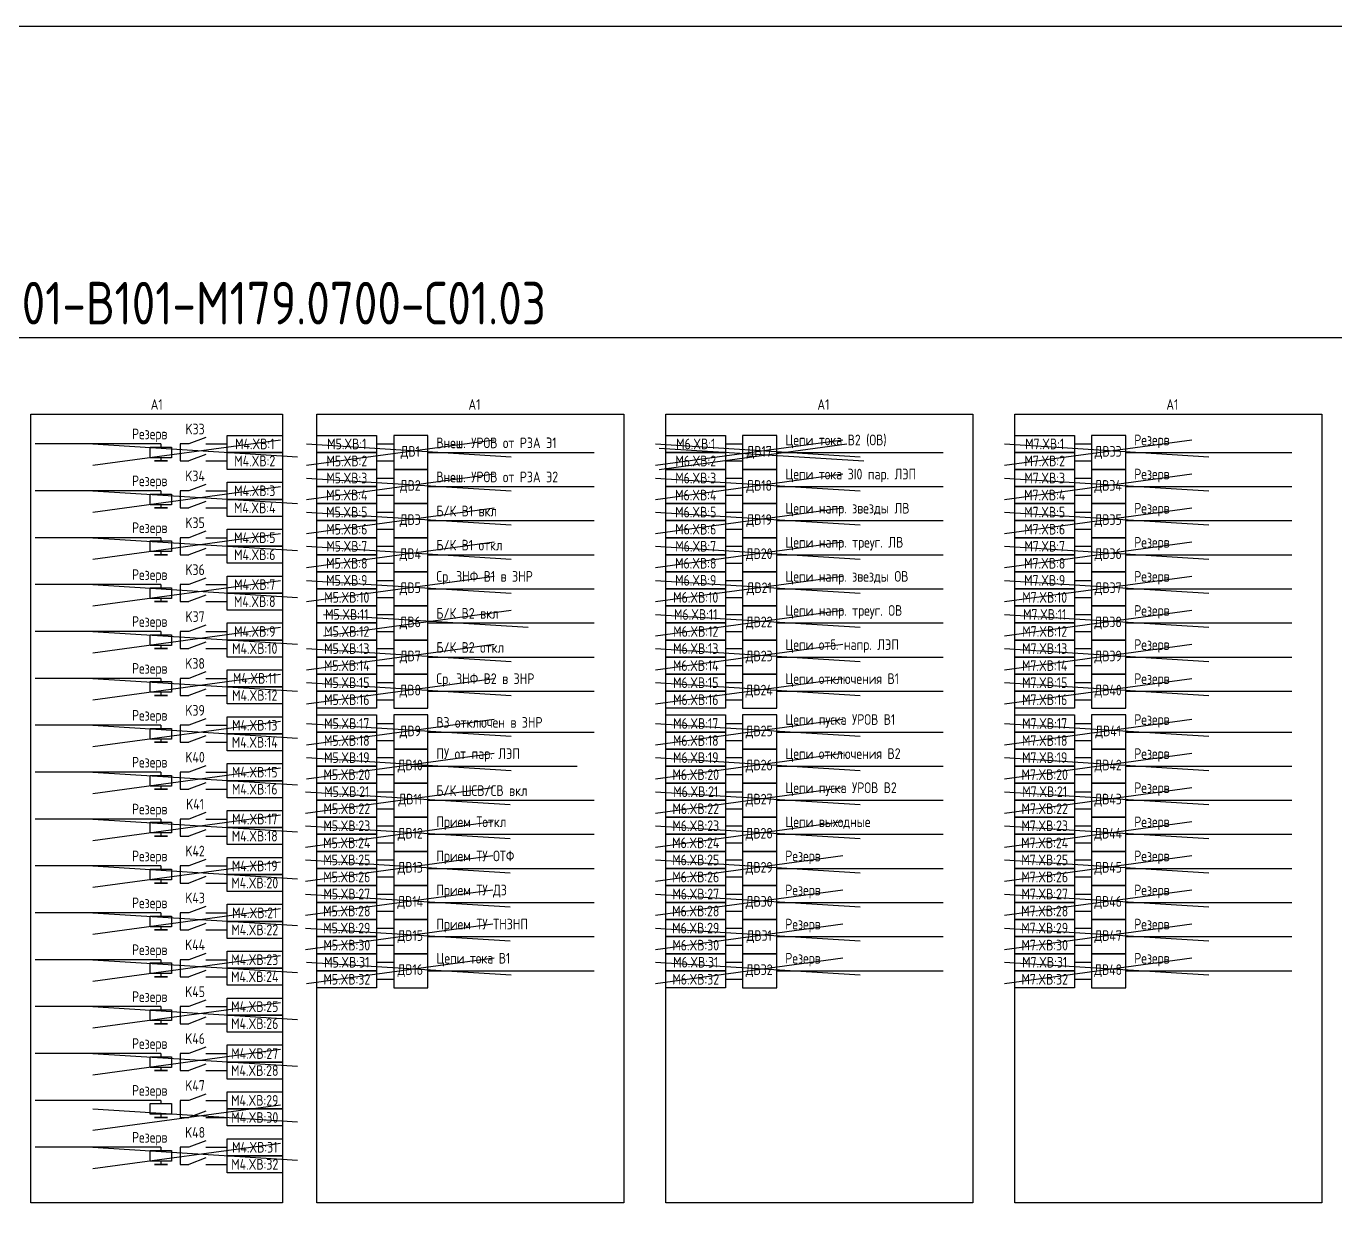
# Model space of a CAD drawing. Header units: millimetres. Extents: x -1036 to 2871, y -90 to 586.
# Drawn here: x -611.2 to -304.2, y 303.4 to 586 of the extents above; entities that cross this region are included whole.
import ezdxf

# ---------------------------------------------------------------- set-up
doc = ezdxf.new("R2010")
doc.units = ezdxf.units.MM
doc.styles.add('Gost_type_A', font='GOST_A.TTF')

msp = doc.modelspace()

# ---------------------------------------------------------------- linework, layer by layer
at = {"color": 3}
for p, q in [((-595.52, 483), (-551.52, 489)), ((-381.73, 483), (-337.73, 489)), ((-595.52, 488), (-547.52, 485)), ((-381.73, 488), (-333.73, 485)), ((-381.73, 475), (-337.73, 481)), ((-381.73, 480), (-333.73, 477)), ((-595.52, 472), (-551.52, 478)), ((-595.52, 477), (-547.52, 474)), ((-381.73, 467), (-337.73, 473)), ((-381.73, 472), (-333.73, 469)), ((-595.52, 461), (-551.52, 467)), ((-595.52, 466), (-547.52, 463)), ((-381.73, 459), (-337.73, 465)), ((-381.73, 464), (-333.73, 461)), ((-595.52, 450), (-551.52, 456)), ((-595.52, 455), (-547.52, 452)), ((-381.73, 451), (-337.73, 457)), ((-381.73, 456), (-333.73, 453)), ((-381.73, 443), (-337.73, 449)), ((-381.73, 448), (-333.73, 445)), ((-595.52, 439), (-551.52, 445)), ((-595.52, 444), (-547.52, 441)), ((-381.73, 435), (-337.73, 441)), ((-381.73, 440), (-333.73, 437)), ((-595.52, 428), (-551.52, 434)), ((-595.52, 433), (-547.52, 430)), ((-381.73, 427), (-337.73, 433)), ((-381.73, 432), (-333.73, 429)), ((-595.52, 417), (-551.52, 423)), ((-595.52, 422), (-547.52, 419)), ((-381.73, 417.42), (-337.73, 423.42)), ((-381.73, 422.42), (-333.73, 419.42)), ((-381.73, 409.42), (-337.73, 415.42)), ((-381.73, 414.42), (-333.73, 411.42)), ((-595.52, 406), (-551.52, 412)), ((-595.52, 411), (-547.52, 408)), ((-381.73, 401.42), (-337.73, 407.42)), ((-381.73, 406.42), (-333.73, 403.42)), ((-595.52, 395), (-551.52, 401)), ((-595.52, 400), (-547.52, 397)), ((-381.73, 393.42), (-337.73, 399.42)), ((-381.73, 398.42), (-333.73, 395.42)), ((-595.52, 384), (-551.52, 390)), ((-463.58, 385.42), (-419.58, 391.42)), ((-463.58, 390.42), (-415.58, 387.42)), ((-381.73, 385.42), (-337.73, 391.42)), ((-381.73, 390.42), (-333.73, 387.42)), ((-595.52, 389), (-547.52, 386)), ((-463.58, 377.42), (-419.58, 383.42)), ((-463.58, 382.42), (-415.58, 379.42)), ((-381.73, 377.42), (-337.73, 383.42)), ((-381.73, 382.42), (-333.73, 379.42)), ((-595.52, 373), (-551.52, 379)), ((-595.52, 378), (-547.52, 375)), ((-463.58, 369.42), (-419.58, 375.42)), ((-381.73, 369.42), (-337.73, 375.42)), ((-463.58, 374.42), (-415.58, 371.42)), ((-381.73, 374.42), (-333.73, 371.42)), ((-595.52, 362), (-551.52, 368)), ((-595.52, 367), (-547.52, 364)), ((-463.58, 361.42), (-419.58, 367.42)), ((-463.58, 366.42), (-415.58, 363.42)), ((-381.73, 361.42), (-337.73, 367.42)), ((-381.73, 366.42), (-333.73, 363.42)), ((-595.52, 351), (-551.52, 357)), ((-595.52, 356), (-547.52, 353)), ((-595.52, 340), (-551.52, 346)), ((-595.52, 345), (-547.52, 342)), ((-595.52, 327), (-551.52, 333)), ((-595.52, 332), (-547.52, 329)), ((-595.52, 318), (-551.52, 324)), ((-595.52, 323), (-547.52, 320))]:
    msp.add_line(p, q, dxfattribs=at)
at = {"ltscale": 4.32}
for p, q in [((-569.05, 489.5), (-573.05, 488)), ((-569.05, 485.5), (-573.05, 484)), ((-569.05, 478.5), (-573.05, 477)), ((-569.05, 474.5), (-573.05, 473)), ((-569.05, 467.5), (-573.05, 466)), ((-569.05, 463.5), (-573.05, 462)), ((-569.05, 456.5), (-573.05, 455)), ((-569.05, 452.5), (-573.05, 451)), ((-569.05, 445.5), (-573.05, 444)), ((-569.05, 441.5), (-573.05, 440)), ((-569.05, 434.5), (-573.05, 433)), ((-569.05, 430.5), (-573.05, 429)), ((-569.05, 423.5), (-573.05, 422)), ((-569.05, 419.5), (-573.05, 418)), ((-569.05, 412.5), (-573.05, 411)), ((-569.05, 408.5), (-573.05, 407)), ((-569.05, 401.5), (-573.05, 400)), ((-569.05, 397.5), (-573.05, 396)), ((-569.05, 390.5), (-573.05, 389)), ((-569.05, 386.5), (-573.05, 385)), ((-569.05, 379.5), (-573.05, 378)), ((-569.05, 375.5), (-573.05, 374)), ((-569.05, 368.5), (-573.05, 367)), ((-569.05, 364.5), (-573.05, 363)), ((-569.05, 357.5), (-573.05, 356)), ((-569.05, 353.5), (-573.05, 352)), ((-569.05, 346.5), (-573.05, 345)), ((-569.05, 342.5), (-573.05, 341)), ((-569.05, 335.5), (-573.05, 334)), ((-569.05, 331.5), (-573.05, 330)), ((-569.05, 324.5), (-573.05, 323)), ((-569.05, 320.5), (-573.05, 319))]:
    msp.add_line(p, q, dxfattribs=at)
at = {"color": 6}
for p, q in [((-545.43, 483), (-501.43, 489)), ((-463.58, 483), (-419.58, 489)), ((-545.43, 488), (-497.43, 485)), ((-463.58, 488), (-415.58, 485)), ((-462.69, 482), (-418.69, 488)), ((-462.69, 487), (-414.69, 484)), ((-545.43, 475), (-501.43, 481)), ((-545.43, 480), (-497.43, 477)), ((-463.58, 475), (-419.58, 481)), ((-463.58, 480), (-415.58, 477)), ((-545.43, 467), (-501.43, 473)), ((-463.58, 467), (-419.58, 473)), ((-545.43, 472), (-497.43, 469)), ((-463.58, 472), (-415.58, 469)), ((-545.43, 459), (-501.43, 465)), ((-545.43, 464), (-497.43, 461)), ((-463.58, 459), (-419.58, 465)), ((-463.58, 464), (-415.58, 461)), ((-545.43, 451), (-501.43, 457)), ((-545.43, 456), (-497.43, 453)), ((-463.58, 451), (-419.58, 457)), ((-463.58, 456), (-415.58, 453)), ((-541.43, 443), (-497.43, 449)), ((-463.58, 443), (-419.58, 449)), ((-541.43, 448), (-493.43, 445)), ((-463.58, 448), (-415.58, 445)), ((-545.43, 435), (-501.43, 441)), ((-545.43, 440), (-497.43, 437)), ((-463.58, 435), (-419.58, 441)), ((-463.58, 440), (-415.58, 437)), ((-545.43, 427), (-501.43, 433)), ((-463.58, 427), (-419.58, 433)), ((-545.43, 432), (-497.43, 429)), ((-463.58, 432), (-415.58, 429)), ((-545.43, 417.42), (-501.43, 423.42)), ((-545.43, 422.42), (-497.43, 419.42)), ((-463.58, 417.42), (-419.58, 423.42)), ((-463.58, 422.42), (-415.58, 419.42)), ((-545.43, 409.42), (-501.43, 415.42)), ((-545.43, 414.42), (-497.43, 411.42)), ((-463.58, 409.42), (-419.58, 415.42)), ((-463.58, 414.42), (-415.58, 411.42)), ((-545.67, 401.42), (-501.67, 407.42)), ((-545.67, 406.42), (-497.67, 403.42)), ((-463.58, 401.42), (-419.58, 407.42)), ((-463.58, 406.42), (-415.58, 403.42)), ((-545.67, 393.42), (-501.67, 399.42)), ((-463.58, 393.42), (-419.58, 399.42)), ((-545.67, 398.42), (-497.67, 395.42)), ((-463.58, 398.42), (-415.58, 395.42)), ((-545.67, 385.42), (-501.67, 391.42)), ((-545.67, 390.42), (-497.67, 387.42)), ((-545.67, 377.42), (-501.67, 383.42)), ((-545.67, 382.42), (-497.67, 379.42)), ((-545.67, 369.42), (-501.67, 375.42)), ((-545.67, 374.42), (-497.67, 371.42)), ((-545.43, 361.42), (-501.43, 367.42)), ((-545.43, 366.42), (-497.43, 363.42))]:
    msp.add_line(p, q, dxfattribs=at)
for p, q in [((-579.55, 488), (-609.05, 488)), ((-579.55, 488), (-579.55, 487.25)), ((-528.96, 488), (-524.96, 488)), ((-516.96, 486), (-477.96, 486)), ((-447.11, 488), (-443.11, 488)), ((-435.11, 486), (-396.11, 486)), ((-365.26, 488), (-361.26, 488)), ((-353.26, 486), (-314.26, 486)), ((-579.55, 484.75), (-579.55, 484)), ((-528.96, 484), (-524.96, 484)), ((-447.11, 484), (-443.11, 484)), ((-365.26, 484), (-361.26, 484)), ((-528.96, 480), (-524.96, 480)), ((-447.11, 480), (-443.11, 480)), ((-365.26, 480), (-361.26, 480)), ((-579.55, 477), (-609.05, 477)), ((-579.55, 477), (-579.55, 476.25)), ((-528.96, 476), (-524.96, 476)), ((-516.96, 478), (-477.96, 478)), ((-447.11, 476), (-443.11, 476)), ((-435.11, 478), (-396.11, 478)), ((-365.26, 476), (-361.26, 476)), ((-353.26, 478), (-314.26, 478)), ((-579.55, 473.75), (-579.55, 473)), ((-528.96, 472), (-524.96, 472)), ((-516.96, 470), (-477.96, 470)), ((-447.11, 472), (-443.11, 472)), ((-435.11, 470), (-396.11, 470)), ((-365.26, 472), (-361.26, 472)), ((-353.26, 470), (-314.26, 470)), ((-528.96, 468), (-524.96, 468)), ((-447.11, 468), (-443.11, 468)), ((-365.26, 468), (-361.26, 468)), ((-579.55, 466), (-609.05, 466)), ((-579.55, 466), (-579.55, 465.25)), ((-528.96, 464), (-524.96, 464)), ((-447.11, 464), (-443.11, 464)), ((-365.26, 464), (-361.26, 464)), ((-579.55, 462.75), (-579.55, 462)), ((-516.96, 462), (-477.96, 462)), ((-435.11, 462), (-396.11, 462)), ((-353.26, 462), (-314.26, 462)), ((-528.96, 460), (-524.96, 460)), ((-447.11, 460), (-443.11, 460)), ((-365.26, 460), (-361.26, 460)), ((-579.55, 455), (-609.05, 455)), ((-579.55, 455), (-579.55, 454.25)), ((-528.96, 456), (-524.96, 456)), ((-447.11, 456), (-443.11, 456)), ((-365.26, 456), (-361.26, 456)), ((-579.55, 451.75), (-579.55, 451)), ((-528.96, 452), (-524.96, 452)), ((-516.96, 454), (-477.96, 454)), ((-447.11, 452), (-443.11, 452)), ((-435.11, 454), (-396.11, 454)), ((-365.26, 452), (-361.26, 452)), ((-353.26, 454), (-314.26, 454)), ((-528.96, 448), (-524.96, 448)), ((-516.96, 446), (-477.96, 446)), ((-447.11, 448), (-443.11, 448)), ((-435.11, 446), (-396.11, 446)), ((-365.26, 448), (-361.26, 448)), ((-353.26, 446), (-314.26, 446)), ((-579.55, 444), (-609.05, 444)), ((-579.55, 444), (-579.55, 443.25)), ((-528.96, 444), (-524.96, 444)), ((-447.11, 444), (-443.11, 444)), ((-365.26, 444), (-361.26, 444)), ((-579.55, 440.75), (-579.55, 440)), ((-528.96, 440), (-524.96, 440)), ((-447.11, 440), (-443.11, 440)), ((-365.26, 440), (-361.26, 440)), ((-528.96, 436), (-524.96, 436)), ((-516.96, 438), (-477.96, 438)), ((-447.11, 436), (-443.11, 436)), ((-435.11, 438), (-396.11, 438)), ((-365.26, 436), (-361.26, 436)), ((-353.26, 438), (-314.26, 438)), ((-579.55, 433), (-609.05, 433)), ((-579.55, 433), (-579.55, 432.25)), ((-579.55, 429.75), (-579.55, 429)), ((-528.96, 432), (-524.96, 432)), ((-516.96, 430), (-477.96, 430)), ((-447.11, 432), (-443.11, 432)), ((-435.11, 430), (-396.11, 430)), ((-365.26, 432), (-361.26, 432)), ((-353.26, 430), (-314.26, 430)), ((-528.96, 428), (-524.96, 428)), ((-447.11, 428), (-443.11, 428)), ((-365.26, 428), (-361.26, 428)), ((-579.55, 422), (-609.05, 422)), ((-579.55, 422), (-579.55, 421.25)), ((-528.96, 422.42), (-524.96, 422.42)), ((-447.11, 422.42), (-443.11, 422.42)), ((-365.26, 422.42), (-361.26, 422.42)), ((-579.55, 418.75), (-579.55, 418)), ((-528.96, 418.42), (-524.96, 418.42)), ((-516.96, 420.42), (-477.96, 420.42)), ((-447.11, 418.42), (-443.11, 418.42)), ((-435.11, 420.42), (-396.11, 420.42)), ((-365.26, 418.42), (-361.26, 418.42)), ((-353.26, 420.42), (-314.26, 420.42)), ((-528.96, 414.42), (-524.96, 414.42)), ((-447.11, 414.42), (-443.11, 414.42)), ((-365.26, 414.42), (-361.26, 414.42)), ((-520.96, 412.42), (-481.96, 412.42)), ((-435.11, 412.42), (-396.11, 412.42)), ((-353.26, 412.42), (-314.26, 412.42)), ((-579.55, 411), (-609.05, 411)), ((-579.55, 411), (-579.55, 410.25)), ((-528.96, 410.42), (-524.96, 410.42)), ((-447.11, 410.42), (-443.11, 410.42)), ((-365.26, 410.42), (-361.26, 410.42)), ((-579.55, 407.75), (-579.55, 407)), ((-528.96, 406.42), (-524.96, 406.42)), ((-447.11, 406.42), (-443.11, 406.42)), ((-365.26, 406.42), (-361.26, 406.42)), ((-528.96, 402.42), (-524.96, 402.42)), ((-516.96, 404.42), (-477.96, 404.42)), ((-447.11, 402.42), (-443.11, 402.42)), ((-435.11, 404.42), (-396.11, 404.42)), ((-365.26, 402.42), (-361.26, 402.42)), ((-353.26, 404.42), (-314.26, 404.42)), ((-579.55, 400), (-609.05, 400)), ((-579.55, 400), (-579.55, 399.25)), ((-579.55, 396.75), (-579.55, 396)), ((-528.96, 398.42), (-524.96, 398.42)), ((-516.96, 396.42), (-477.96, 396.42)), ((-447.11, 398.42), (-443.11, 398.42)), ((-435.11, 396.42), (-396.11, 396.42)), ((-365.26, 398.42), (-361.26, 398.42)), ((-353.26, 396.42), (-314.26, 396.42)), ((-528.96, 394.42), (-524.96, 394.42)), ((-447.11, 394.42), (-443.11, 394.42)), ((-365.26, 394.42), (-361.26, 394.42)), ((-528.96, 390.42), (-524.96, 390.42)), ((-447.11, 390.42), (-443.11, 390.42)), ((-365.26, 390.42), (-361.26, 390.42)), ((-579.55, 389), (-609.05, 389)), ((-579.55, 389), (-579.55, 388.25)), ((-516.96, 388.42), (-477.96, 388.42)), ((-435.11, 388.42), (-396.11, 388.42)), ((-353.26, 388.42), (-314.26, 388.42)), ((-579.55, 385.75), (-579.55, 385)), ((-528.96, 386.42), (-524.96, 386.42)), ((-447.11, 386.42), (-443.11, 386.42)), ((-365.26, 386.42), (-361.26, 386.42)), ((-528.96, 382.42), (-524.96, 382.42)), ((-447.11, 382.42), (-443.11, 382.42)), ((-365.26, 382.42), (-361.26, 382.42)), ((-579.55, 378), (-609.05, 378)), ((-579.55, 378), (-579.55, 377.25)), ((-528.96, 378.42), (-524.96, 378.42)), ((-516.96, 380.42), (-477.96, 380.42)), ((-447.11, 378.42), (-443.11, 378.42)), ((-435.11, 380.42), (-396.11, 380.42)), ((-365.26, 378.42), (-361.26, 378.42)), ((-353.26, 380.42), (-314.26, 380.42)), ((-579.55, 374.75), (-579.55, 374)), ((-528.96, 374.42), (-524.96, 374.42)), ((-516.96, 372.42), (-477.96, 372.42)), ((-447.11, 374.42), (-443.11, 374.42)), ((-435.11, 372.42), (-396.11, 372.42)), ((-365.26, 374.42), (-361.26, 374.42)), ((-353.26, 372.42), (-314.26, 372.42)), ((-528.96, 370.42), (-524.96, 370.42)), ((-447.11, 370.42), (-443.11, 370.42)), ((-365.26, 370.42), (-361.26, 370.42)), ((-579.55, 367), (-609.05, 367)), ((-579.55, 367), (-579.55, 366.25)), ((-528.96, 366.42), (-524.96, 366.42)), ((-447.11, 366.42), (-443.11, 366.42)), ((-365.26, 366.42), (-361.26, 366.42)), ((-579.55, 363.75), (-579.55, 363)), ((-528.96, 362.42), (-524.96, 362.42)), ((-516.96, 364.42), (-477.96, 364.42)), ((-447.11, 362.42), (-443.11, 362.42)), ((-435.11, 364.42), (-396.11, 364.42)), ((-365.26, 362.42), (-361.26, 362.42)), ((-353.26, 364.42), (-314.26, 364.42)), ((-579.55, 356), (-609.05, 356)), ((-579.55, 356), (-579.55, 355.25)), ((-579.55, 352.75), (-579.55, 352)), ((-579.55, 345), (-609.05, 345)), ((-579.55, 345), (-579.55, 344.25)), ((-579.55, 341.75), (-579.55, 341)), ((-579.55, 334), (-609.05, 334)), ((-579.55, 334), (-579.55, 333.25)), ((-579.55, 330.75), (-579.55, 330)), ((-579.55, 323), (-609.05, 323)), ((-579.55, 323), (-579.55, 322.25)), ((-579.55, 319.75), (-579.55, 319))]:
    msp.add_line(p, q)
at = {"ltscale": 1.08}
for p, q in [((-573.05, 488), (-575.05, 488)), ((-575.05, 488), (-575.05, 484)), ((-569.05, 488), (-564.05, 488)), ((-575.05, 484), (-573.05, 484)), ((-569.05, 484), (-564.05, 484)), ((-573.05, 477), (-575.05, 477)), ((-575.05, 477), (-575.05, 473)), ((-569.05, 477), (-564.05, 477)), ((-575.05, 473), (-573.05, 473)), ((-569.05, 473), (-564.05, 473)), ((-573.05, 466), (-575.05, 466)), ((-575.05, 466), (-575.05, 462)), ((-569.05, 466), (-564.05, 466)), ((-575.05, 462), (-573.05, 462)), ((-569.05, 462), (-564.05, 462)), ((-573.05, 455), (-575.05, 455)), ((-575.05, 455), (-575.05, 451)), ((-569.05, 455), (-564.05, 455)), ((-575.05, 451), (-573.05, 451)), ((-569.05, 451), (-564.05, 451)), ((-573.05, 444), (-575.05, 444)), ((-575.05, 444), (-575.05, 440)), ((-569.05, 444), (-564.05, 444)), ((-575.05, 440), (-573.05, 440)), ((-569.05, 440), (-564.05, 440)), ((-573.05, 433), (-575.05, 433)), ((-575.05, 433), (-575.05, 429)), ((-569.05, 433), (-564.05, 433)), ((-575.05, 429), (-573.05, 429)), ((-569.05, 429), (-564.05, 429)), ((-573.05, 422), (-575.05, 422)), ((-575.05, 422), (-575.05, 418)), ((-569.05, 422), (-564.05, 422)), ((-575.05, 418), (-573.05, 418)), ((-569.05, 418), (-564.05, 418)), ((-573.05, 411), (-575.05, 411)), ((-575.05, 411), (-575.05, 407)), ((-569.05, 411), (-564.05, 411)), ((-575.05, 407), (-573.05, 407)), ((-569.05, 407), (-564.05, 407)), ((-573.05, 400), (-575.05, 400)), ((-575.05, 400), (-575.05, 396)), ((-569.05, 400), (-564.05, 400)), ((-575.05, 396), (-573.05, 396)), ((-569.05, 396), (-564.05, 396)), ((-573.05, 389), (-575.05, 389)), ((-575.05, 389), (-575.05, 385)), ((-569.05, 389), (-564.05, 389)), ((-575.05, 385), (-573.05, 385)), ((-569.05, 385), (-564.05, 385)), ((-573.05, 378), (-575.05, 378)), ((-575.05, 378), (-575.05, 374)), ((-569.05, 378), (-564.05, 378)), ((-575.05, 374), (-573.05, 374)), ((-569.05, 374), (-564.05, 374)), ((-573.05, 367), (-575.05, 367)), ((-575.05, 367), (-575.05, 363)), ((-569.05, 367), (-564.05, 367)), ((-575.05, 363), (-573.05, 363)), ((-569.05, 363), (-564.05, 363)), ((-573.05, 356), (-575.05, 356)), ((-575.05, 356), (-575.05, 352)), ((-569.05, 356), (-564.05, 356)), ((-575.05, 352), (-573.05, 352)), ((-569.05, 352), (-564.05, 352)), ((-573.05, 345), (-575.05, 345)), ((-575.05, 345), (-575.05, 341)), ((-569.05, 345), (-564.05, 345)), ((-575.05, 341), (-573.05, 341)), ((-569.05, 341), (-564.05, 341)), ((-573.05, 334), (-575.05, 334)), ((-575.05, 334), (-575.05, 330)), ((-569.05, 334), (-564.05, 334)), ((-575.05, 330), (-573.05, 330)), ((-569.05, 330), (-564.05, 330)), ((-573.05, 323), (-575.05, 323)), ((-575.05, 323), (-575.05, 319)), ((-569.05, 323), (-564.05, 323)), ((-575.05, 319), (-573.05, 319)), ((-569.05, 319), (-564.05, 319))]:
    msp.add_line(p, q, dxfattribs=at)
for points in [[(-1036, 586), (2871, 586), (2871, -90), (-1036, -90)], [(-840, 513), (-64.17, 513), (-64.17, 297), (-840, 297)], [(-610.05, 495), (-551.05, 495), (-551.05, 310), (-610.05, 310)], [(-542.96, 495), (-470.96, 495), (-470.96, 310), (-542.96, 310)], [(-461.11, 495), (-389.11, 495), (-389.11, 310), (-461.11, 310)], [(-379.26, 495), (-307.26, 495), (-307.26, 310), (-379.26, 310)], [(-564.05, 490), (-551.05, 490), (-551.05, 486), (-564.05, 486)], [(-542.96, 490), (-528.96, 490), (-528.96, 486), (-542.96, 486)], [(-461.11, 490), (-447.11, 490), (-447.11, 486), (-461.11, 486)], [(-379.26, 490), (-365.26, 490), (-365.26, 486), (-379.26, 486)], [(-577.05, 487.25), (-577.05, 484.75), (-582.05, 484.75), (-582.05, 487.25)], [(-564.05, 486), (-551.05, 486), (-551.05, 482), (-564.05, 482)], [(-542.96, 486), (-528.96, 486), (-528.96, 482), (-542.96, 482)], [(-461.11, 486), (-447.11, 486), (-447.11, 482), (-461.11, 482)], [(-379.26, 486), (-365.26, 486), (-365.26, 482), (-379.26, 482)], [(-578.05, 484), (-581.05, 484)], [(-542.96, 482), (-528.96, 482), (-528.96, 478), (-542.96, 478)], [(-461.11, 482), (-447.11, 482), (-447.11, 478), (-461.11, 478)], [(-379.26, 482), (-365.26, 482), (-365.26, 478), (-379.26, 478)], [(-564.05, 479), (-551.05, 479), (-551.05, 475), (-564.05, 475)], [(-577.05, 476.25), (-577.05, 473.75), (-582.05, 473.75), (-582.05, 476.25)], [(-542.96, 478), (-528.96, 478), (-528.96, 474), (-542.96, 474)], [(-461.11, 478), (-447.11, 478), (-447.11, 474), (-461.11, 474)], [(-379.26, 478), (-365.26, 478), (-365.26, 474), (-379.26, 474)], [(-578.05, 473), (-581.05, 473)], [(-564.05, 475), (-551.05, 475), (-551.05, 471), (-564.05, 471)], [(-542.96, 474), (-528.96, 474), (-528.96, 470), (-542.96, 470)], [(-461.11, 474), (-447.11, 474), (-447.11, 470), (-461.11, 470)], [(-379.26, 474), (-365.26, 474), (-365.26, 470), (-379.26, 470)], [(-542.96, 470), (-528.96, 470), (-528.96, 466), (-542.96, 466)], [(-461.11, 470), (-447.11, 470), (-447.11, 466), (-461.11, 466)], [(-379.26, 470), (-365.26, 470), (-365.26, 466), (-379.26, 466)], [(-564.05, 468), (-551.05, 468), (-551.05, 464), (-564.05, 464)], [(-577.05, 465.25), (-577.05, 462.75), (-582.05, 462.75), (-582.05, 465.25)], [(-564.05, 464), (-551.05, 464), (-551.05, 460), (-564.05, 460)], [(-542.96, 466), (-528.96, 466), (-528.96, 462), (-542.96, 462)], [(-461.11, 466), (-447.11, 466), (-447.11, 462), (-461.11, 462)], [(-379.26, 466), (-365.26, 466), (-365.26, 462), (-379.26, 462)], [(-578.05, 462), (-581.05, 462)], [(-542.96, 462), (-528.96, 462), (-528.96, 458), (-542.96, 458)], [(-461.11, 462), (-447.11, 462), (-447.11, 458), (-461.11, 458)], [(-379.26, 462), (-365.26, 462), (-365.26, 458), (-379.26, 458)], [(-542.96, 458), (-528.96, 458), (-528.96, 454), (-542.96, 454)], [(-461.11, 458), (-447.11, 458), (-447.11, 454), (-461.11, 454)], [(-379.26, 458), (-365.26, 458), (-365.26, 454), (-379.26, 454)], [(-564.05, 457), (-551.05, 457), (-551.05, 453), (-564.05, 453)], [(-577.05, 454.25), (-577.05, 451.75), (-582.05, 451.75), (-582.05, 454.25)], [(-564.05, 453), (-551.05, 453), (-551.05, 449), (-564.05, 449)], [(-542.96, 454), (-528.96, 454), (-528.96, 450), (-542.96, 450)], [(-461.11, 454), (-447.11, 454), (-447.11, 450), (-461.11, 450)], [(-379.26, 454), (-365.26, 454), (-365.26, 450), (-379.26, 450)], [(-578.05, 451), (-581.05, 451)], [(-542.96, 450), (-528.96, 450), (-528.96, 446), (-542.96, 446)], [(-461.11, 450), (-447.11, 450), (-447.11, 446), (-461.11, 446)], [(-379.26, 450), (-365.26, 450), (-365.26, 446), (-379.26, 446)], [(-564.05, 446), (-551.05, 446), (-551.05, 442), (-564.05, 442)], [(-542.96, 446), (-528.96, 446), (-528.96, 442), (-542.96, 442)], [(-461.11, 446), (-447.11, 446), (-447.11, 442), (-461.11, 442)], [(-379.26, 446), (-365.26, 446), (-365.26, 442), (-379.26, 442)], [(-577.05, 443.25), (-577.05, 440.75), (-582.05, 440.75), (-582.05, 443.25)], [(-578.05, 440), (-581.05, 440)], [(-564.05, 442), (-551.05, 442), (-551.05, 438), (-564.05, 438)], [(-542.96, 442), (-528.96, 442), (-528.96, 438), (-542.96, 438)], [(-461.11, 442), (-447.11, 442), (-447.11, 438), (-461.11, 438)], [(-379.26, 442), (-365.26, 442), (-365.26, 438), (-379.26, 438)], [(-542.96, 438), (-528.96, 438), (-528.96, 434), (-542.96, 434)], [(-461.11, 438), (-447.11, 438), (-447.11, 434), (-461.11, 434)], [(-379.26, 438), (-365.26, 438), (-365.26, 434), (-379.26, 434)], [(-564.05, 435), (-551.05, 435), (-551.05, 431), (-564.05, 431)], [(-542.96, 434), (-528.96, 434), (-528.96, 430), (-542.96, 430)], [(-461.11, 434), (-447.11, 434), (-447.11, 430), (-461.11, 430)], [(-379.26, 434), (-365.26, 434), (-365.26, 430), (-379.26, 430)], [(-577.05, 432.25), (-577.05, 429.75), (-582.05, 429.75), (-582.05, 432.25)], [(-564.05, 431), (-551.05, 431), (-551.05, 427), (-564.05, 427)], [(-542.96, 430), (-528.96, 430), (-528.96, 426), (-542.96, 426)], [(-461.11, 430), (-447.11, 430), (-447.11, 426), (-461.11, 426)], [(-379.26, 430), (-365.26, 430), (-365.26, 426), (-379.26, 426)], [(-578.05, 429), (-581.05, 429)], [(-564.05, 424), (-551.05, 424), (-551.05, 420), (-564.05, 420)], [(-542.96, 424.42), (-528.96, 424.42), (-528.96, 420.42), (-542.96, 420.42)], [(-461.11, 424.42), (-447.11, 424.42), (-447.11, 420.42), (-461.11, 420.42)], [(-379.26, 424.42), (-365.26, 424.42), (-365.26, 420.42), (-379.26, 420.42)], [(-577.05, 421.25), (-577.05, 418.75), (-582.05, 418.75), (-582.05, 421.25)], [(-578.05, 418), (-581.05, 418)], [(-564.05, 420), (-551.05, 420), (-551.05, 416), (-564.05, 416)], [(-542.96, 420.42), (-528.96, 420.42), (-528.96, 416.42), (-542.96, 416.42)], [(-461.11, 420.42), (-447.11, 420.42), (-447.11, 416.42), (-461.11, 416.42)], [(-379.26, 420.42), (-365.26, 420.42), (-365.26, 416.42), (-379.26, 416.42)], [(-542.96, 416.42), (-528.96, 416.42), (-528.96, 412.42), (-542.96, 412.42)], [(-461.11, 416.42), (-447.11, 416.42), (-447.11, 412.42), (-461.11, 412.42)], [(-379.26, 416.42), (-365.26, 416.42), (-365.26, 412.42), (-379.26, 412.42)], [(-564.05, 413), (-551.05, 413), (-551.05, 409), (-564.05, 409)], [(-542.96, 412.42), (-528.96, 412.42), (-528.96, 408.42), (-542.96, 408.42)], [(-461.11, 412.42), (-447.11, 412.42), (-447.11, 408.42), (-461.11, 408.42)], [(-379.26, 412.42), (-365.26, 412.42), (-365.26, 408.42), (-379.26, 408.42)], [(-577.05, 410.25), (-577.05, 407.75), (-582.05, 407.75), (-582.05, 410.25)], [(-564.05, 409), (-551.05, 409), (-551.05, 405), (-564.05, 405)], [(-542.96, 408.42), (-528.96, 408.42), (-528.96, 404.42), (-542.96, 404.42)], [(-461.11, 408.42), (-447.11, 408.42), (-447.11, 404.42), (-461.11, 404.42)], [(-379.26, 408.42), (-365.26, 408.42), (-365.26, 404.42), (-379.26, 404.42)], [(-578.05, 407), (-581.05, 407)], [(-542.96, 404.42), (-528.96, 404.42), (-528.96, 400.42), (-542.96, 400.42)], [(-461.11, 404.42), (-447.11, 404.42), (-447.11, 400.42), (-461.11, 400.42)], [(-379.26, 404.42), (-365.26, 404.42), (-365.26, 400.42), (-379.26, 400.42)], [(-577.05, 399.25), (-577.05, 396.75), (-582.05, 396.75), (-582.05, 399.25)], [(-564.05, 402), (-551.05, 402), (-551.05, 398), (-564.05, 398)], [(-542.96, 400.42), (-528.96, 400.42), (-528.96, 396.42), (-542.96, 396.42)], [(-461.11, 400.42), (-447.11, 400.42), (-447.11, 396.42), (-461.11, 396.42)], [(-379.26, 400.42), (-365.26, 400.42), (-365.26, 396.42), (-379.26, 396.42)], [(-578.05, 396), (-581.05, 396)], [(-564.05, 398), (-551.05, 398), (-551.05, 394), (-564.05, 394)], [(-542.96, 396.42), (-528.96, 396.42), (-528.96, 392.42), (-542.96, 392.42)], [(-461.11, 396.42), (-447.11, 396.42), (-447.11, 392.42), (-461.11, 392.42)], [(-379.26, 396.42), (-365.26, 396.42), (-365.26, 392.42), (-379.26, 392.42)], [(-564.05, 391), (-551.05, 391), (-551.05, 387), (-564.05, 387)], [(-542.96, 392.42), (-528.96, 392.42), (-528.96, 388.42), (-542.96, 388.42)], [(-461.11, 392.42), (-447.11, 392.42), (-447.11, 388.42), (-461.11, 388.42)], [(-379.26, 392.42), (-365.26, 392.42), (-365.26, 388.42), (-379.26, 388.42)], [(-577.05, 388.25), (-577.05, 385.75), (-582.05, 385.75), (-582.05, 388.25)], [(-564.05, 387), (-551.05, 387), (-551.05, 383), (-564.05, 383)], [(-542.96, 388.42), (-528.96, 388.42), (-528.96, 384.42), (-542.96, 384.42)], [(-461.11, 388.42), (-447.11, 388.42), (-447.11, 384.42), (-461.11, 384.42)], [(-379.26, 388.42), (-365.26, 388.42), (-365.26, 384.42), (-379.26, 384.42)], [(-578.05, 385), (-581.05, 385)], [(-542.96, 384.42), (-528.96, 384.42), (-528.96, 380.42), (-542.96, 380.42)], [(-461.11, 384.42), (-447.11, 384.42), (-447.11, 380.42), (-461.11, 380.42)], [(-379.26, 384.42), (-365.26, 384.42), (-365.26, 380.42), (-379.26, 380.42)], [(-564.05, 380), (-551.05, 380), (-551.05, 376), (-564.05, 376)], [(-542.96, 380.42), (-528.96, 380.42), (-528.96, 376.42), (-542.96, 376.42)], [(-461.11, 380.42), (-447.11, 380.42), (-447.11, 376.42), (-461.11, 376.42)], [(-379.26, 380.42), (-365.26, 380.42), (-365.26, 376.42), (-379.26, 376.42)], [(-577.05, 377.25), (-577.05, 374.75), (-582.05, 374.75), (-582.05, 377.25)], [(-564.05, 376), (-551.05, 376), (-551.05, 372), (-564.05, 372)], [(-542.96, 376.42), (-528.96, 376.42), (-528.96, 372.42), (-542.96, 372.42)], [(-461.11, 376.42), (-447.11, 376.42), (-447.11, 372.42), (-461.11, 372.42)], [(-379.26, 376.42), (-365.26, 376.42), (-365.26, 372.42), (-379.26, 372.42)], [(-578.05, 374), (-581.05, 374)], [(-542.96, 372.42), (-528.96, 372.42), (-528.96, 368.42), (-542.96, 368.42)], [(-461.11, 372.42), (-447.11, 372.42), (-447.11, 368.42), (-461.11, 368.42)], [(-379.26, 372.42), (-365.26, 372.42), (-365.26, 368.42), (-379.26, 368.42)], [(-564.05, 369), (-551.05, 369), (-551.05, 365), (-564.05, 365)], [(-542.96, 368.42), (-528.96, 368.42), (-528.96, 364.42), (-542.96, 364.42)], [(-461.11, 368.42), (-447.11, 368.42), (-447.11, 364.42), (-461.11, 364.42)], [(-379.26, 368.42), (-365.26, 368.42), (-365.26, 364.42), (-379.26, 364.42)], [(-577.05, 366.25), (-577.05, 363.75), (-582.05, 363.75), (-582.05, 366.25)], [(-578.05, 363), (-581.05, 363)], [(-564.05, 365), (-551.05, 365), (-551.05, 361), (-564.05, 361)], [(-542.96, 364.42), (-528.96, 364.42), (-528.96, 360.42), (-542.96, 360.42)], [(-461.11, 364.42), (-447.11, 364.42), (-447.11, 360.42), (-461.11, 360.42)], [(-379.26, 364.42), (-365.26, 364.42), (-365.26, 360.42), (-379.26, 360.42)], [(-564.05, 358), (-551.05, 358), (-551.05, 354), (-564.05, 354)], [(-577.05, 355.25), (-577.05, 352.75), (-582.05, 352.75), (-582.05, 355.25)], [(-564.05, 354), (-551.05, 354), (-551.05, 350), (-564.05, 350)], [(-578.05, 352), (-581.05, 352)], [(-564.05, 347), (-551.05, 347), (-551.05, 343), (-564.05, 343)], [(-577.05, 344.25), (-577.05, 341.75), (-582.05, 341.75), (-582.05, 344.25)], [(-578.05, 341), (-581.05, 341)], [(-564.05, 343), (-551.05, 343), (-551.05, 339), (-564.05, 339)], [(-564.05, 336), (-551.05, 336), (-551.05, 332), (-564.05, 332)], [(-577.05, 333.25), (-577.05, 330.75), (-582.05, 330.75), (-582.05, 333.25)], [(-564.05, 332), (-551.05, 332), (-551.05, 328), (-564.05, 328)], [(-578.05, 330), (-581.05, 330)], [(-564.05, 325), (-551.05, 325), (-551.05, 321), (-564.05, 321)], [(-577.05, 322.25), (-577.05, 319.75), (-582.05, 319.75), (-582.05, 322.25)], [(-564.05, 321), (-551.05, 321), (-551.05, 317), (-564.05, 317)], [(-578.05, 319), (-581.05, 319)]]:
    msp.add_lwpolyline(points, close=True)
at = {"ltscale": 4}
for points in [[(-524.96, 482), (-516.96, 482), (-516.96, 490), (-524.96, 490)], [(-443.11, 482), (-435.11, 482), (-435.11, 490), (-443.11, 490)], [(-361.26, 482), (-353.26, 482), (-353.26, 490), (-361.26, 490)], [(-524.96, 474), (-516.96, 474), (-516.96, 482), (-524.96, 482)], [(-443.11, 474), (-435.11, 474), (-435.11, 482), (-443.11, 482)], [(-361.26, 474), (-353.26, 474), (-353.26, 482), (-361.26, 482)], [(-524.96, 466), (-516.96, 466), (-516.96, 474), (-524.96, 474)], [(-443.11, 466), (-435.11, 466), (-435.11, 474), (-443.11, 474)], [(-361.26, 466), (-353.26, 466), (-353.26, 474), (-361.26, 474)], [(-524.96, 458), (-516.96, 458), (-516.96, 466), (-524.96, 466)], [(-443.11, 458), (-435.11, 458), (-435.11, 466), (-443.11, 466)], [(-361.26, 458), (-353.26, 458), (-353.26, 466), (-361.26, 466)], [(-524.96, 450), (-516.96, 450), (-516.96, 458), (-524.96, 458)], [(-443.11, 450), (-435.11, 450), (-435.11, 458), (-443.11, 458)], [(-361.26, 450), (-353.26, 450), (-353.26, 458), (-361.26, 458)], [(-524.96, 442), (-516.96, 442), (-516.96, 450), (-524.96, 450)], [(-443.11, 442), (-435.11, 442), (-435.11, 450), (-443.11, 450)], [(-361.26, 442), (-353.26, 442), (-353.26, 450), (-361.26, 450)], [(-524.96, 434), (-516.96, 434), (-516.96, 442), (-524.96, 442)], [(-443.11, 434), (-435.11, 434), (-435.11, 442), (-443.11, 442)], [(-361.26, 434), (-353.26, 434), (-353.26, 442), (-361.26, 442)], [(-524.96, 426), (-516.96, 426), (-516.96, 434), (-524.96, 434)], [(-443.11, 426), (-435.11, 426), (-435.11, 434), (-443.11, 434)], [(-361.26, 426), (-353.26, 426), (-353.26, 434), (-361.26, 434)], [(-524.96, 416.42), (-516.96, 416.42), (-516.96, 424.42), (-524.96, 424.42)], [(-443.11, 416.42), (-435.11, 416.42), (-435.11, 424.42), (-443.11, 424.42)], [(-361.26, 416.42), (-353.26, 416.42), (-353.26, 424.42), (-361.26, 424.42)], [(-524.96, 408.42), (-516.96, 408.42), (-516.96, 416.42), (-524.96, 416.42)], [(-443.11, 408.42), (-435.11, 408.42), (-435.11, 416.42), (-443.11, 416.42)], [(-361.26, 408.42), (-353.26, 408.42), (-353.26, 416.42), (-361.26, 416.42)], [(-524.96, 400.42), (-516.96, 400.42), (-516.96, 408.42), (-524.96, 408.42)], [(-443.11, 400.42), (-435.11, 400.42), (-435.11, 408.42), (-443.11, 408.42)], [(-361.26, 400.42), (-353.26, 400.42), (-353.26, 408.42), (-361.26, 408.42)], [(-524.96, 392.42), (-516.96, 392.42), (-516.96, 400.42), (-524.96, 400.42)], [(-443.11, 392.42), (-435.11, 392.42), (-435.11, 400.42), (-443.11, 400.42)], [(-361.26, 392.42), (-353.26, 392.42), (-353.26, 400.42), (-361.26, 400.42)], [(-524.96, 384.42), (-516.96, 384.42), (-516.96, 392.42), (-524.96, 392.42)], [(-443.11, 384.42), (-435.11, 384.42), (-435.11, 392.42), (-443.11, 392.42)], [(-361.26, 384.42), (-353.26, 384.42), (-353.26, 392.42), (-361.26, 392.42)], [(-524.96, 376.42), (-516.96, 376.42), (-516.96, 384.42), (-524.96, 384.42)], [(-443.11, 376.42), (-435.11, 376.42), (-435.11, 384.42), (-443.11, 384.42)], [(-361.26, 376.42), (-353.26, 376.42), (-353.26, 384.42), (-361.26, 384.42)], [(-524.96, 368.42), (-516.96, 368.42), (-516.96, 376.42), (-524.96, 376.42)], [(-443.11, 368.42), (-435.11, 368.42), (-435.11, 376.42), (-443.11, 376.42)], [(-361.26, 368.42), (-353.26, 368.42), (-353.26, 376.42), (-361.26, 376.42)], [(-524.96, 360.42), (-516.96, 360.42), (-516.96, 368.42), (-524.96, 368.42)], [(-443.11, 360.42), (-435.11, 360.42), (-435.11, 368.42), (-443.11, 368.42)], [(-361.26, 360.42), (-353.26, 360.42), (-353.26, 368.42), (-361.26, 368.42)]]:
    msp.add_lwpolyline(points, close=True, dxfattribs=at)

# ---------------------------------------------------------------- texts
at = {"line_spacing_factor": 0.9, "style": 'Gost_type_A'}
for s, insert, char_height, width, attachment_point in [('ЮНИТ-М514-ЛВ-Р102-К103-К103-К103-В101-В101-В101-М179.0700-С01.03', (-840, 516), 10, 855, 7), ('A1', (-580.55, 496), 2.5, 59, 8), ('A1', (-506.02, 496), 2.5, 73.8762, 8), ('A1', (-424.17, 496), 2.5, 73.8762, 8), ('A1', (-342.32, 496), 2.5, 73.8762, 8)]:
    msp.add_mtext(s, dxfattribs=dict(at, insert=insert, char_height=char_height, width=width, attachment_point=attachment_point))
at = {"char_height": 2.5, "style": 'Gost_type_A'}
for s, insert, width, attachment_point in [('Резерв', (-578.05, 490), 31.0015, 6), ('K33', (-571.55, 491.5), 5, 5), ('M4.XВ:1', (-557.55, 488), 13, 5), ('M5.XВ:1', (-535.96, 488), 14, 5), ('Внеш. УРОВ от РЗА Э1', (-514.96, 487), 30.8621, 7), ('M6.XВ:1', (-454.11, 488), 14, 5), ('Цепи тока В2 (ОВ)', (-433.11, 487), 27.8465, 7), ('M7.XВ:1', (-372.26, 488), 14, 5), ('Резерв', (-351.26, 487), 30.8621, 7), ('M4.XВ:2', (-557.55, 484), 13, 5), ('M5.XВ:2', (-535.96, 484), 14, 5), ('ДВ1', (-521.08, 486), 7.7588, 5), ('M6.XВ:2', (-454.11, 484), 14, 5), ('ДВ17', (-439.23, 486), 7.7588, 5), ('M7.XВ:2', (-372.26, 484), 14, 5), ('ДВ33', (-357.38, 486), 7.7588, 5), ('Цепи тока 3I0 пар. ЛЭП', (-433.11, 479), 31.2345, 7), ('Резерв', (-351.26, 479), 44.8565, 7), ('Резерв', (-578.05, 479), 31.0015, 6), ('K34', (-571.55, 480.5), 5, 5), ('M5.XВ:3', (-535.96, 480), 14, 5), ('ДВ2', (-521.08, 478), 7.7588, 5), ('Внеш. УРОВ от РЗА Э2', (-514.96, 479), 32.8847, 7), ('M6.XВ:3', (-454.11, 480), 14, 5), ('ДВ18', (-439.23, 478), 7.7588, 5), ('M7.XВ:3', (-372.26, 480), 14, 5), ('ДВ34', (-357.38, 478), 7.7588, 5), ('M4.XВ:3', (-557.55, 477), 13, 5), ('M5.XВ:4', (-535.96, 476), 14, 5), ('M6.XВ:4', (-454.11, 476), 14, 5), ('M7.XВ:4', (-372.26, 476), 14, 5), ('M4.XВ:4', (-557.55, 473), 13, 5), ('M5.XВ:5', (-535.96, 472), 14, 5), ('Б/К В1 вкл', (-514.96, 471), 27.8465, 7), ('M6.XВ:5', (-454.11, 472), 14, 5), ('Цепи напр. звезды ЛВ', (-433.11, 471), 27.8465, 7), ('M7.XВ:5', (-372.26, 472), 14, 5), ('Резерв', (-351.26, 471), 27.8465, 7), ('K35', (-571.55, 469.5), 5, 5), ('ДВ3', (-521.08, 470), 7.7588, 5), ('ДВ19', (-439.23, 470), 7.7588, 5), ('ДВ35', (-357.38, 470), 7.7588, 5), ('Резерв', (-578.05, 468), 31.0015, 6), ('M4.XВ:5', (-557.55, 466), 13, 5), ('M5.XВ:6', (-535.96, 468), 14, 5), ('M6.XВ:6', (-454.11, 468), 14, 5), ('M7.XВ:6', (-372.26, 468), 14, 5), ('M5.XВ:7', (-535.96, 464), 14, 5), ('ДВ4', (-521.08, 462), 7.7588, 5), ('Б/К В1 откл', (-514.96, 463), 27.8465, 7), ('M6.XВ:7', (-454.11, 464), 14, 5), ('ДВ20', (-439.23, 462), 7.7588, 5), ('Цепи напр. треуг. ЛВ', (-433.11, 463), 27.8465, 7), ('M7.XВ:7', (-372.26, 464), 14, 5), ('ДВ36', (-357.38, 462), 7.7588, 5), ('Резерв', (-351.26, 463), 27.8465, 7), ('M4.XВ:6', (-557.55, 462), 13, 5), ('M5.XВ:8', (-535.96, 460), 14, 5), ('M6.XВ:8', (-454.11, 460), 14, 5), ('M7.XВ:8', (-372.26, 460), 14, 5), ('Резерв', (-578.05, 457), 31.0015, 6), ('K36', (-571.55, 458.5), 5, 5), ('Ср. ЗНФ В1 в ЗНР', (-514.96, 455), 27.8465, 7), ('Цепи напр. звезды ОВ', (-433.11, 455), 27.8465, 7), ('Резерв', (-351.26, 455), 32.328, 7), ('M4.XВ:7', (-557.55, 455), 13, 5), ('M5.XВ:9', (-535.96, 456), 14, 5), ('ДВ5', (-521.08, 454), 7.7588, 5), ('M6.XВ:9', (-454.11, 456), 14, 5), ('ДВ21', (-439.23, 454), 7.7588, 5), ('M7.XВ:9', (-372.26, 456), 14, 5), ('ДВ37', (-357.38, 454), 7.7588, 5), ('M4.XВ:8', (-557.55, 451), 13, 5), ('M5.XВ:10', (-535.96, 452), 14, 5), ('M6.XВ:10', (-454.11, 452), 14, 5), ('M7.XВ:10', (-372.26, 452), 14, 5), ('K37', (-571.55, 447.5), 5, 5), ('M5.XВ:11', (-535.96, 448), 14, 5), ('Б/К В2 вкл', (-514.96, 447), 27.8465, 7), ('M6.XВ:11', (-454.11, 448), 14, 5), ('Цепи напр. треуг. ОВ', (-433.11, 447), 27.8465, 7), ('M7.XВ:11', (-372.26, 448), 14, 5), ('Резерв', (-351.26, 447), 27.8465, 7), ('Резерв', (-578.05, 446), 31.0015, 6), ('M4.XВ:9', (-557.55, 444), 13, 5), ('M5.XВ:12', (-535.96, 444), 14, 5), ('ДВ6', (-521.08, 446), 7.7588, 5), ('M6.XВ:12', (-454.11, 444), 14, 5), ('ДВ22', (-439.23, 446), 7.7588, 5), ('M7.XВ:12', (-372.26, 444), 14, 5), ('ДВ38', (-357.38, 446), 7.7588, 5), ('Цепи отб. напр. ЛЭП', (-433.11, 439), 27.8465, 7), ('Резерв', (-351.26, 439), 27.8465, 7), ('M4.XВ:10', (-557.55, 440), 13, 5), ('M5.XВ:13', (-535.96, 440), 14, 5), ('ДВ7', (-521.08, 438), 7.7588, 5), ('Б/К В2 откл', (-514.96, 439), 44.8565, 7), ('M6.XВ:13', (-454.11, 440), 14, 5), ('ДВ23', (-439.23, 438), 7.7588, 5), ('M7.XВ:13', (-372.26, 440), 14, 5), ('ДВ39', (-357.38, 438), 7.7588, 5), ('Резерв', (-578.05, 435), 31.0015, 6), ('K38', (-571.55, 436.5), 5, 5), ('M5.XВ:14', (-535.96, 436), 14, 5), ('M6.XВ:14', (-454.11, 436), 14, 5), ('M7.XВ:14', (-372.26, 436), 14, 5), ('M4.XВ:11', (-557.55, 433), 13, 5), ('M5.XВ:15', (-535.96, 432), 14, 5), ('Ср. ЗНФ В2 в ЗНР', (-514.96, 431), 27.8465, 7), ('M6.XВ:15', (-454.11, 432), 14, 5), ('Цепи отключения В1', (-433.11, 431), 27.8465, 7), ('M7.XВ:15', (-372.26, 432), 14, 5), ('Резерв', (-351.26, 431), 27.8465, 7), ('M4.XВ:12', (-557.55, 429), 13, 5), ('ДВ8', (-521.08, 430), 7.7588, 5), ('ДВ24', (-439.23, 430), 7.7588, 5), ('ДВ40', (-357.38, 430), 7.7588, 5), ('K39', (-571.55, 425.5), 5, 5), ('M5.XВ:16', (-535.96, 428), 14, 5), ('M6.XВ:16', (-454.11, 428), 14, 5), ('M7.XВ:16', (-372.26, 428), 14, 5), ('Резерв', (-578.05, 424), 31.0015, 6), ('M5.XВ:17', (-535.96, 422.42), 14, 5), ('В3 отключен в ЗНР', (-514.96, 421.42), 27.8465, 7), ('M6.XВ:17', (-454.11, 422.42), 14, 5), ('Цепи пуска УРОВ В1', (-433.11, 421.42), 27.8465, 7), ('M7.XВ:17', (-372.26, 422.42), 14, 5), ('Резерв', (-351.26, 421.42), 27.8465, 7), ('M4.XВ:13', (-557.55, 422), 13, 5), ('ДВ9', (-521.08, 420.42), 7.7588, 5), ('ДВ25', (-439.23, 420.42), 7.7588, 5), ('ДВ41', (-357.38, 420.42), 7.7588, 5), ('M4.XВ:14', (-557.55, 418), 13, 5), ('M5.XВ:18', (-535.96, 418.42), 14, 5), ('M6.XВ:18', (-454.11, 418.42), 14, 5), ('M7.XВ:18', (-372.26, 418.42), 14, 5), ('Резерв', (-578.05, 413), 31.0015, 6), ('K40', (-571.55, 414.5), 5, 5), ('M5.XВ:19', (-535.96, 414.42), 14, 5), ('ПУ от пар. ЛЭП', (-514.96, 413.42), 27.8465, 7), ('M6.XВ:19', (-454.11, 414.42), 14, 5), ('Цепи отключения В2', (-433.11, 413.42), 27.8465, 7), ('M7.XВ:19', (-372.26, 414.42), 14, 5), ('Резерв', (-351.26, 413.42), 27.8465, 7), ('M4.XВ:15', (-557.55, 411), 13, 5), ('M5.XВ:20', (-535.96, 410.42), 14, 5), ('ДВ10', (-521.08, 412.42), 7.7588, 5), ('M6.XВ:20', (-454.11, 410.42), 14, 5), ('ДВ26', (-439.23, 412.42), 7.7588, 5), ('M7.XВ:20', (-372.26, 410.42), 14, 5), ('ДВ42', (-357.38, 412.42), 7.7588, 5), ('M4.XВ:16', (-557.55, 407), 13, 5), ('Цепи пуска УРОВ В2', (-433.11, 405.42), 27.8465, 7), ('Резерв', (-351.26, 405.42), 27.8465, 7), ('M5.XВ:21', (-535.96, 406.42), 14, 5), ('ДВ11', (-521.08, 404.42), 7.7588, 5), ('Б/К ШСВ/СВ вкл', (-514.96, 405.42), 27.8465, 7), ('M6.XВ:21', (-454.11, 406.42), 14, 5), ('ДВ27', (-439.23, 404.42), 7.7588, 5), ('M7.XВ:21', (-372.26, 406.42), 14, 5), ('ДВ43', (-357.38, 404.42), 7.7588, 5), ('Резерв', (-578.05, 402), 31.0015, 6), ('K41', (-571.55, 403.5), 5, 5), ('M5.XВ:22', (-535.96, 402.42), 14, 5), ('M6.XВ:22', (-454.11, 402.42), 14, 5), ('M7.XВ:22', (-372.26, 402.42), 14, 5), ('M4.XВ:17', (-557.55, 400), 13, 5), ('M5.XВ:23', (-535.96, 398.42), 14, 5), ('Прием Тоткл', (-514.96, 397.42), 37.4344, 7), ('M6.XВ:23', (-454.11, 398.42), 14, 5), ('Цепи выходные', (-433.11, 397.42), 27.8465, 7), ('M7.XВ:23', (-372.26, 398.42), 14, 5), ('Резерв', (-351.26, 397.42), 27.8465, 7), ('M4.XВ:18', (-557.55, 396), 13, 5), ('ДВ12', (-521.08, 396.42), 7.7588, 5), ('ДВ28', (-439.23, 396.42), 7.7588, 5), ('ДВ44', (-357.38, 396.42), 7.7588, 5), ('K42', (-571.55, 392.5), 5, 5), ('M5.XВ:24', (-535.96, 394.42), 14, 5), ('M6.XВ:24', (-454.11, 394.42), 14, 5), ('M7.XВ:24', (-372.26, 394.42), 14, 5), ('Резерв', (-578.05, 391), 31.0015, 6), ('M4.XВ:19', (-557.55, 389), 13, 5), ('M5.XВ:25', (-535.96, 390.42), 14, 5), ('ДВ13', (-521.08, 388.42), 7.7588, 5), ('Прием ТУ ОТФ', (-514.96, 389.42), 39.3936, 7), ('M6.XВ:25', (-454.11, 390.42), 14, 5), ('ДВ29', (-439.23, 388.42), 7.7588, 5), ('Резерв', (-433.11, 389.42), 27.8465, 7), ('M7.XВ:25', (-372.26, 390.42), 14, 5), ('ДВ45', (-357.38, 388.42), 7.7588, 5), ('Резерв', (-351.26, 389.42), 27.8465, 7), ('M5.XВ:26', (-535.96, 386.42), 14, 5), ('M6.XВ:26', (-454.11, 386.42), 14, 5), ('M7.XВ:26', (-372.26, 386.42), 14, 5), ('M4.XВ:20', (-557.55, 385), 13, 5), ('Прием ТУ ДЗ', (-514.96, 381.42), 30.8621, 7), ('Резерв', (-433.11, 381.42), 27.8465, 7), ('Резерв', (-351.26, 381.42), 27.8465, 7), ('Резерв', (-578.05, 380), 31.0015, 6), ('K43', (-571.55, 381.5), 5, 5), ('M5.XВ:27', (-535.96, 382.42), 14, 5), ('ДВ14', (-521.08, 380.42), 7.7588, 5), ('M6.XВ:27', (-454.11, 382.42), 14, 5), ('ДВ30', (-439.23, 380.42), 7.7588, 5), ('M7.XВ:27', (-372.26, 382.42), 14, 5), ('ДВ46', (-357.38, 380.42), 7.7588, 5), ('M4.XВ:21', (-557.55, 378), 13, 5), ('M5.XВ:28', (-535.96, 378.42), 14, 5), ('M6.XВ:28', (-454.11, 378.42), 14, 5), ('M7.XВ:28', (-372.26, 378.42), 14, 5), ('M4.XВ:22', (-557.55, 374), 13, 5), ('M5.XВ:29', (-535.96, 374.42), 14, 5), ('Прием ТУ ТНЗНП', (-514.96, 373.42), 44.8565, 7), ('M6.XВ:29', (-454.11, 374.42), 14, 5), ('Резерв', (-433.11, 373.42), 27.8465, 7), ('M7.XВ:29', (-372.26, 374.42), 14, 5), ('Резерв', (-351.26, 373.42), 27.8465, 7), ('K44', (-571.55, 370.5), 5, 5), ('M5.XВ:30', (-535.96, 370.42), 14, 5), ('ДВ15', (-521.08, 372.42), 7.7588, 5), ('M6.XВ:30', (-454.11, 370.42), 14, 5), ('ДВ31', (-439.23, 372.42), 7.7588, 5), ('M7.XВ:30', (-372.26, 370.42), 14, 5), ('ДВ47', (-357.38, 372.42), 7.7588, 5), ('Резерв', (-578.05, 369), 31.0015, 6), ('Цепи тока В1', (-514.96, 365.42), 27.8465, 7), ('Резерв', (-433.11, 365.42), 27.8465, 7), ('Резерв', (-351.26, 365.42), 27.8465, 7), ('M4.XВ:23', (-557.55, 367), 13, 5), ('M5.XВ:31', (-535.96, 366.42), 14, 5), ('ДВ16', (-521.08, 364.42), 7.7588, 5), ('M6.XВ:31', (-454.11, 366.42), 14, 5), ('ДВ32', (-439.23, 364.42), 7.7588, 5), ('M7.XВ:31', (-372.26, 366.42), 14, 5), ('ДВ48', (-357.38, 364.42), 7.7588, 5), ('M4.XВ:24', (-557.55, 363), 13, 5), ('M5.XВ:32', (-535.96, 362.42), 14, 5), ('M6.XВ:32', (-454.11, 362.42), 14, 5), ('M7.XВ:32', (-372.26, 362.42), 14, 5), ('Резерв', (-578.05, 358), 31.0015, 6), ('K45', (-571.55, 359.5), 5, 5), ('M4.XВ:25', (-557.55, 356), 13, 5), ('M4.XВ:26', (-557.55, 352), 13, 5), ('Резерв', (-578.05, 347), 31.0015, 6), ('K46', (-571.55, 348.5), 5, 5), ('M4.XВ:27', (-557.55, 345), 13, 5), ('M4.XВ:28', (-557.55, 341), 13, 5), ('K47', (-571.55, 337.5), 5, 5), ('Резерв', (-578.05, 336), 31.0015, 6), ('M4.XВ:29', (-557.55, 334), 13, 5), ('M4.XВ:30', (-557.55, 330), 13, 5), ('Резерв', (-578.05, 325), 31.0015, 6), ('K48', (-571.55, 326.5), 5, 5), ('M4.XВ:31', (-557.55, 323), 13, 5), ('M4.XВ:32', (-557.55, 319), 13, 5)]:
    msp.add_mtext(s, dxfattribs=dict(at, insert=insert, width=width, attachment_point=attachment_point))

doc.saveas('drawing.dxf')
